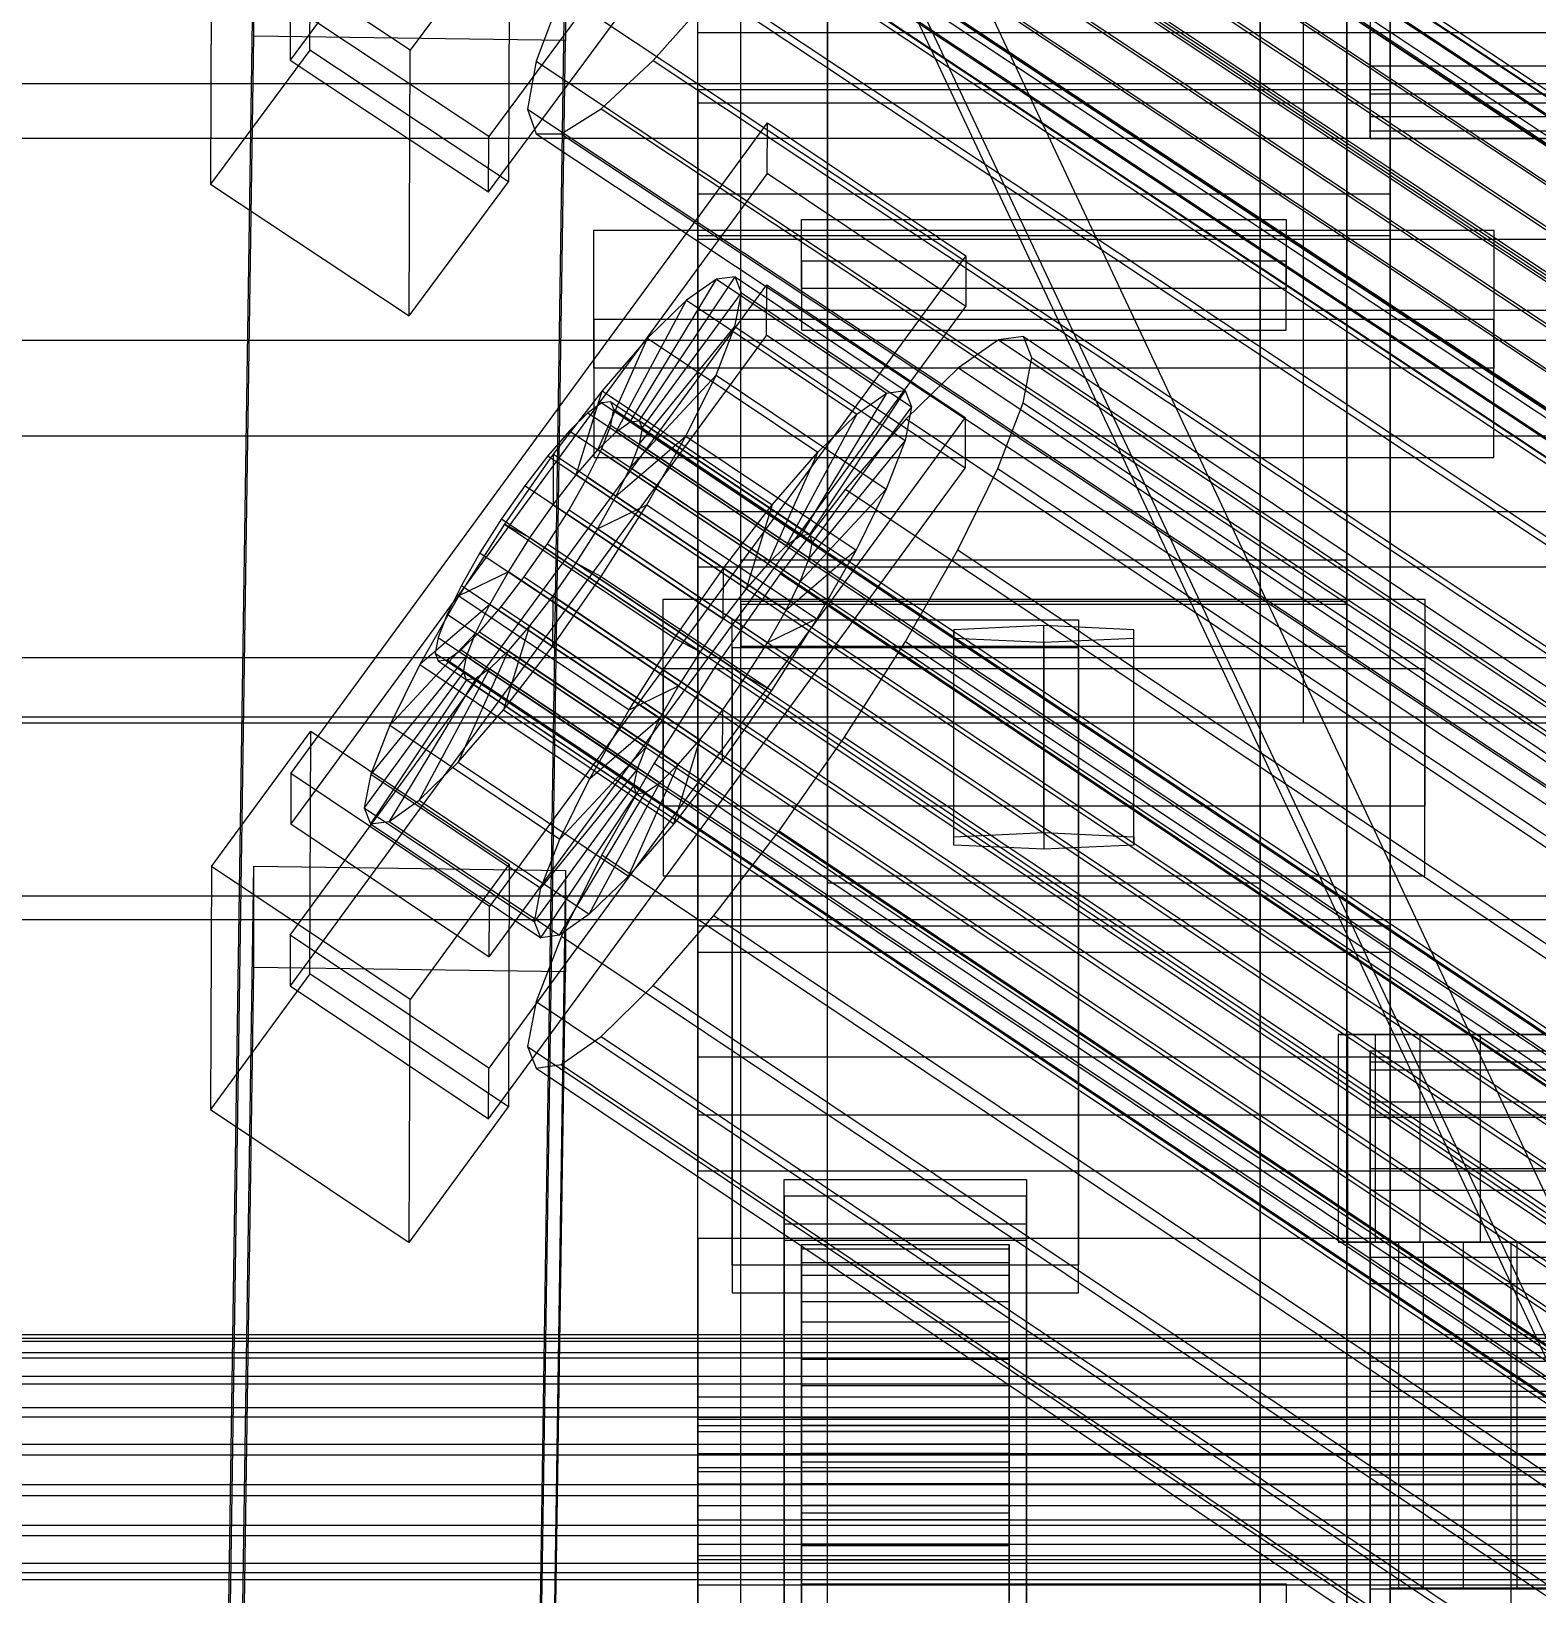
# Model space of a CAD drawing. Header units: millimetres. Extents: x -1970 to 34302, y -65268 to 6837.
# Drawn here: x -388.5 to -301.5, y -35050.3 to -34960 of the extents above; entities that cross this region are included whole.
import ezdxf

# ---------------------------------------------------------------- set-up
doc = ezdxf.new("R2010")
doc.units = ezdxf.units.MM
for name, color, linetype, lineweight in [('COTAS_P', 1, 'Continuous', 0), ('frontal_briquetadora', 7, 'Continuous', 0), ('frontal_C01', 7, 'Continuous', 0), ('frontal_C02', 7, 'Continuous', 0), ('frontal_C05', 7, 'Continuous', 0), ('frontal_C07', 7, 'Continuous', 0), ('frontal_mezcladora', 7, 'Continuous', 0), ('frontal_tolva-C01', 7, 'Continuous', 0)]:
    doc.layers.add(name, color=color, linetype=linetype, lineweight=lineweight)
doc.dimstyles.new('R19_100', dxfattribs={"dimtxt": 250, "dimasz": 150, "dimexe": 150, "dimexo": 80, "dimgap": 100, "dimtad": 1, "dimtih": 1, "dimtoh": 1, "dimdsep": 46, "dimcen": 0.09, "dimadec": 0, "dimazin": 0, "dimtfac": 1, "dimtdec": 4, "dimtofl": 0, "dimtmove": 0, "dimatfit": 3, "dimfxl": 1, "dimtolj": 1, "dimtzin": 0, "dimarcsym": 0})

# ---------------------------------------------------------------- blocks, each defined once
blk = doc.blocks.new('*D42')
at = {"layer": 'COTAS_P', "color": 0, "lineweight": -2, "transparency": 16777216}
for p, q in [((-724, -34900), (46, -34900)), ((-104, -35850), (-104, -35050)), ((-724, -36000), (46, -36000))]:
    blk.add_line(p, q, dxfattribs=at)
at = {"layer": 'COTAS_P', "color": 0, "transparency": 16777216}
for points in [[(-129, -35050), (-79, -35050), (-104, -34900)], [(-129, -35850), (-79, -35850), (-104, -36000)]]:
    blk.add_solid(points, dxfattribs=at)
at = {"layer": 'Defpoints', "color": 0, "transparency": 16777216}
for p in [(-804, -34900), (-104, -34900), (-804, -36000)]:
    blk.add_point(p, dxfattribs=at)

msp = doc.modelspace()

# ---------------------------------------------------------------- linework, layer by layer
at = {"layer": 'frontal_briquetadora'}
for p, q in [((-315, -35000), (-315, -34710)), ((-1330, -35000), (490, -35000)), ((-430, -35000), (-315, -35000)), ((-1330, -35010), (490, -35010))]:
    msp.add_line(p, q, dxfattribs=at)
at = {"layer": 'frontal_C01'}
for p, q in [((-346.02, -34924.467), (-373.551, -34961.706)), ((-355.53, -34927.555), (-141.731, -35069.46)), ((-355.017, -34927.553), (-141.218, -35069.457)), ((-356.348, -34928.068), (-142.549, -35069.973)), ((-354.844, -34928.061), (-141.045, -35069.965)), ((-334.539, -34928.877), (-362.071, -34966.116)), ((-357.415, -34929.056), (-143.617, -35070.961)), ((-355.022, -34929.044), (-141.224, -35070.949)), ((-358.659, -34930.452), (-144.861, -35072.357)), ((-355.541, -34930.437), (-141.742, -35072.341)), ((-362.083, -34969.317), (-334.551, -34932.078)), ((-356.363, -34932.143), (-142.565, -35074.048)), ((-146.196, -35074.066), (-359.995, -34932.161)), ((-361.332, -34934.067), (-147.533, -35075.971)), ((-357.434, -34934.047), (-143.635, -35075.952)), ((-362.578, -34936.039), (-148.779, -35077.943)), ((-358.68, -34936.019), (-144.881, -35077.924)), ((-160.922, -35059.028), (-345.231, -34936.697)), ((-363.648, -34937.943), (-149.85, -35079.847)), ((-360.017, -34937.925), (-146.218, -35079.829)), ((-364.471, -34939.649), (-150.672, -35081.553)), ((-361.352, -34939.634), (-147.554, -35081.538)), ((-364.989, -34941.042), (-151.191, -35082.946)), ((-362.596, -34941.03), (-148.798, -35082.934)), ((-365.168, -34942.025), (-151.369, -35083.93)), ((-363.664, -34942.018), (-149.865, -35083.922)), ((-349.002, -34942.074), (-164.693, -35064.406)), ((-338.003, -34942.02), (-153.694, -35064.351)), ((-364.995, -34942.533), (-151.196, -35084.438)), ((-364.482, -34942.531), (-150.683, -35084.435)), ((-372.408, -34961.115), (-372.35, -34945.746)), ((-352.519, -34947.639), (-168.21, -35069.971)), ((-341.52, -34947.585), (-157.211, -35069.916)), ((-378.086, -34953.504), (-378.143, -34968.873)), ((-366.618, -34961.116), (-378.086, -34953.504)), ((-360.882, -34953.358), (-366.618, -34961.116)), ((-360.882, -34953.358), (-360.939, -34968.726)), ((-355.541, -34953.013), (-171.232, -35075.344)), ((-345.291, -34952.962), (-160.982, -35075.293)), ((-378.512, -35145.861), (-375.644, -34953.914)), ((-375.644, -34960.317), (-375.644, -34953.914)), ((-357.646, -34954.155), (-360.514, -35146.103)), ((-357.646, -34954.155), (-357.646, -34960.559)), ((-357.863, -34957.829), (-359.326, -34961.759)), ((-357.863, -34957.829), (-173.554, -35080.16)), ((-352.572, -34961.725), (-349.061, -34957.785)), ((-349.061, -34957.785), (-164.752, -35080.116)), ((-311.15, -34957.66), (-311.15, -34962.026)), ((-373.539, -34958.504), (-373.551, -34961.706)), ((-362.071, -34966.116), (-373.539, -34958.504)), ((-311.15, -34963.653), (-311.15, -34959.962)), ((-378.512, -35152.265), (-375.644, -34960.317)), ((-357.646, -34960.559), (-375.644, -34960.317)), ((-360.514, -35152.507), (-357.646, -34960.559)), ((-372.408, -34961.115), (-378.143, -34968.873)), ((-373.551, -34961.706), (-362.083, -34969.317)), ((-360.939, -34968.726), (-372.408, -34961.115)), ((-366.675, -34976.484), (-366.618, -34961.116)), ((-359.326, -34961.759), (-359.83, -34964.535)), ((-359.326, -34961.759), (-175.016, -35084.09)), ((-355.584, -34964.514), (-352.572, -34961.725)), ((-352.572, -34961.725), (-168.263, -35084.057)), ((-311.15, -34962.026), (-311.15, -34964.95)), ((-311.15, -34962.026), (311.15, -34962.026)), ((450, -34963.07), (-450, -34963.07)), ((-311.15, -34965.793), (-311.15, -34963.653)), ((-311.15, -34963.653), (311.15, -34963.653)), ((-359.83, -34964.535), (-359.341, -34965.968)), ((-359.83, -34964.535), (-175.521, -35086.867)), ((-357.893, -34965.961), (-355.584, -34964.514)), ((-355.584, -34964.514), (-171.275, -35086.845)), ((-311.15, -34964.95), (-311.15, -34966.235)), ((-311.15, -34964.95), (311.15, -34964.95)), ((-362.083, -34969.317), (-362.071, -34966.116)), ((-359.341, -34965.968), (-357.893, -34965.961)), ((-359.341, -34965.968), (-175.032, -35088.3)), ((-357.893, -34965.961), (-173.584, -35088.293)), ((-311.15, -34966.235), (-311.15, -34965.793)), ((-311.15, -34965.793), (311.15, -34965.793)), ((-311.15, -34966.235), (311.15, -34966.235)), ((-378.143, -34968.873), (-366.675, -34976.484)), ((-366.675, -34976.484), (-360.939, -34968.726)), ((450, -34983.421), (-450, -34983.421)), ((-450, -34996.228), (450, -34996.228))]:
    msp.add_line(p, q, dxfattribs=at)
at = {"layer": 'frontal_C02'}
for p, q in [((-373.501, -35002.918), (-345.969, -34965.325)), ((-345.981, -34968.248), (-345.969, -34965.325)), ((-345.969, -34965.325), (-334.501, -34973.009)), ((-450, -34966.206), (450, -34966.206)), ((-345.981, -34968.248), (-373.513, -35005.841)), ((-334.513, -34975.931), (-345.981, -34968.248)), ((-334.501, -34973.009), (-362.033, -35010.602)), ((-334.501, -34973.009), (-334.513, -34975.931)), ((-353.892, -34982.605), (-348.918, -34974.361)), ((-353.378, -34982.536), (-347.835, -34974.214)), ((-348.918, -34974.361), (-350.645, -34975.576)), ((-347.835, -34974.214), (-348.918, -34974.361)), ((-348.918, -34974.361), (-339.088, -34980.947)), ((-347.835, -34974.214), (-338.005, -34980.8)), ((-347.47, -34975.144), (-347.835, -34974.214)), ((-373.539, -35012.271), (-346.008, -34974.678)), ((-353.205, -34982.976), (-347.47, -34975.144)), ((-347.847, -34977.089), (-347.47, -34975.144)), ((-347.47, -34975.144), (-337.64, -34981.73)), ((-346.02, -34977.6), (-346.008, -34974.678)), ((-346.008, -34974.678), (-334.539, -34982.361)), ((-362.045, -35013.524), (-334.513, -34975.931)), ((-354.71, -34983.181), (-350.645, -34975.576)), ((-350.645, -34975.576), (-352.899, -34977.775)), ((-350.645, -34975.576), (-340.816, -34982.162)), ((-353.384, -34983.897), (-347.847, -34977.089)), ((-348.941, -34979.914), (-347.847, -34977.089)), ((-347.847, -34977.089), (-338.017, -34983.674)), ((450, -34977.896), (-450, -34977.896)), ((-346.02, -34977.6), (-373.551, -35015.193)), ((-355.777, -34984.223), (-352.899, -34977.775)), ((-352.899, -34977.775), (-355.525, -34980.81)), ((-352.899, -34977.775), (-343.069, -34984.361)), ((-334.551, -34985.284), (-346.02, -34977.6)), ((-332.629, -34977.866), (-334.938, -34979.49)), ((-331.181, -34977.669), (-332.629, -34977.866)), ((-332.629, -34977.866), (-148.32, -35101.35)), ((-330.692, -34978.913), (-331.181, -34977.669)), ((-331.181, -34977.669), (-146.872, -35101.153)), ((-331.197, -34981.512), (-330.692, -34978.913)), ((-330.692, -34978.913), (-146.383, -35102.397)), ((-353.902, -34985.236), (-348.941, -34979.914)), ((-350.678, -34983.429), (-348.941, -34979.914)), ((-348.941, -34979.914), (-339.111, -34986.5)), ((-334.938, -34979.49), (-337.95, -34982.43)), ((-334.938, -34979.49), (-150.629, -35102.974)), ((-355.525, -34980.81), (-358.345, -34984.472)), ((-357.021, -34985.66), (-355.525, -34980.81)), ((-355.525, -34980.81), (-345.695, -34987.395)), ((-338.005, -34980.8), (-343.549, -34989.121)), ((-339.088, -34980.947), (-338.005, -34980.8)), ((-338.005, -34980.8), (-337.64, -34981.73)), ((-355.53, -34981.508), (-356.348, -34982.083)), ((-355.017, -34981.438), (-355.53, -34981.508)), ((-355.53, -34981.508), (-141.731, -35124.749)), ((-354.844, -34981.879), (-355.017, -34981.438)), ((-355.017, -34981.438), (-141.218, -35124.679)), ((-339.088, -34980.947), (-344.062, -34989.191)), ((-337.64, -34981.73), (-343.376, -34989.562)), ((-340.816, -34982.162), (-339.088, -34980.947)), ((-337.64, -34981.73), (-338.017, -34983.674)), ((-332.659, -34985.29), (-331.197, -34981.512)), ((-331.197, -34981.512), (-146.887, -35104.996)), ((-334.539, -34982.361), (-362.071, -35019.954)), ((-356.348, -34982.083), (-357.415, -34983.125)), ((-356.348, -34982.083), (-142.549, -35125.324)), ((-355.022, -34982.799), (-354.844, -34981.879)), ((-354.844, -34981.879), (-141.045, -35125.12)), ((-354.71, -34983.181), (-353.892, -34982.605)), ((-353.892, -34982.605), (-353.378, -34982.536)), ((-344.062, -34989.191), (-353.892, -34982.605)), ((-343.549, -34989.121), (-353.378, -34982.536)), ((-353.378, -34982.536), (-353.205, -34982.976)), ((-340.816, -34982.162), (-344.88, -34989.767)), ((-343.069, -34984.361), (-340.816, -34982.162)), ((-337.95, -34982.43), (-341.461, -34986.487)), ((-337.95, -34982.43), (-153.641, -35105.914)), ((-334.539, -34982.361), (-334.551, -34985.284)), ((-357.415, -34983.125), (-358.659, -34984.562)), ((-357.415, -34983.125), (-143.617, -35126.366)), ((-355.777, -34984.223), (-354.71, -34983.181)), ((-355.541, -34984.138), (-355.022, -34982.799)), ((-355.022, -34982.799), (-141.224, -35126.041)), ((-354.725, -34986.901), (-350.678, -34983.429)), ((-344.88, -34989.767), (-354.71, -34983.181)), ((-353.205, -34982.976), (-353.384, -34983.897)), ((-343.376, -34989.562), (-353.205, -34982.976)), ((-352.938, -34987.394), (-350.678, -34983.429)), ((-350.678, -34983.429), (-340.848, -34990.015)), ((-358.345, -34984.472), (-361.166, -34988.512)), ((-358.345, -34984.472), (-358.357, -34987.394)), ((-348.515, -34991.058), (-358.345, -34984.472)), ((-357.021, -34985.66), (-355.777, -34984.223)), ((-356.363, -34985.803), (-355.541, -34984.138)), ((-345.947, -34990.808), (-355.777, -34984.223)), ((-355.541, -34984.138), (-141.742, -35127.379)), ((-353.384, -34983.897), (-353.902, -34985.236)), ((-343.554, -34990.483), (-353.384, -34983.897)), ((-343.069, -34984.361), (-345.947, -34990.808)), ((-345.695, -34987.395), (-343.069, -34984.361)), ((-338.017, -34983.674), (-343.554, -34990.483)), ((-338.017, -34983.674), (-339.111, -34986.5)), ((-362.083, -35022.877), (-334.551, -34985.284)), ((-358.659, -34984.562), (-359.995, -34986.297)), ((-358.659, -34984.562), (-144.861, -35127.804)), ((-353.902, -34985.236), (-354.725, -34986.901)), ((-344.073, -34991.821), (-353.902, -34985.236)), ((-334.981, -34989.989), (-332.659, -34985.29)), ((-332.659, -34985.29), (-148.35, -35108.774)), ((-359.995, -34986.297), (-361.332, -34988.211)), ((-146.196, -35129.538), (-359.995, -34986.297)), ((-358.357, -34987.394), (-357.021, -34985.66)), ((-357.434, -34987.681), (-356.363, -34985.803)), ((-347.191, -34992.246), (-357.021, -34985.66)), ((-356.363, -34985.803), (-142.565, -35129.044)), ((-354.725, -34986.901), (-355.796, -34988.778)), ((-344.895, -34993.486), (-354.725, -34986.901)), ((-341.461, -34986.487), (-345.231, -34991.382)), ((-339.111, -34986.5), (-344.073, -34991.821)), ((-341.461, -34986.487), (-157.152, -35109.971)), ((-339.111, -34986.5), (-340.848, -34990.015)), ((-359.693, -34989.308), (-358.357, -34987.394)), ((-358.68, -34989.644), (-357.434, -34987.681)), ((-358.357, -34987.394), (-348.527, -34993.98)), ((-357.434, -34987.681), (-143.635, -35130.922)), ((-355.796, -34988.778), (-352.938, -34987.394)), ((-355.569, -34991.537), (-352.938, -34987.394)), ((-352.938, -34987.394), (-343.108, -34993.979)), ((-348.515, -34991.058), (-345.695, -34987.395)), ((-345.695, -34987.395), (-347.191, -34992.246)), ((-361.166, -34988.512), (-363.797, -34992.656)), ((-361.332, -34988.211), (-362.578, -34990.174)), ((-361.332, -34988.211), (-147.533, -35131.452)), ((-359.693, -34989.308), (-361.166, -34988.512)), ((-361.166, -34988.512), (-351.336, -34995.098)), ((-355.796, -34988.778), (-357.042, -34990.741)), ((-345.966, -34995.364), (-355.796, -34988.778)), ((-360.939, -34991.271), (-359.693, -34989.308)), ((-360.017, -34991.558), (-358.68, -34989.644)), ((-349.863, -34995.894), (-359.693, -34989.308)), ((-358.68, -34989.644), (-144.881, -35132.885)), ((-344.88, -34989.767), (-345.947, -34990.808)), ((-344.062, -34989.191), (-344.88, -34989.767)), ((-343.549, -34989.121), (-344.062, -34989.191)), ((-343.554, -34990.483), (-343.376, -34989.562)), ((-343.376, -34989.562), (-343.549, -34989.121)), ((-362.578, -34990.174), (-363.648, -34992.051)), ((-362.578, -34990.174), (-148.779, -35133.415)), ((-357.042, -34990.741), (-358.378, -34992.655)), ((-357.042, -34990.741), (-355.569, -34991.537)), ((-347.212, -34997.327), (-357.042, -34990.741)), ((-345.947, -34990.808), (-347.191, -34992.246)), ((-340.848, -34990.015), (-344.895, -34993.486)), ((-344.073, -34991.821), (-343.554, -34990.483)), ((-340.848, -34990.015), (-343.108, -34993.979)), ((-338.003, -34995.288), (-334.981, -34989.989)), ((-334.981, -34989.989), (-150.672, -35113.473)), ((-360.939, -34991.271), (-363.797, -34992.656)), ((-362.01, -34993.149), (-360.939, -34991.271)), ((-361.352, -34993.292), (-360.017, -34991.558)), ((-351.109, -34997.857), (-360.939, -34991.271)), ((-360.017, -34991.558), (-146.218, -35134.799)), ((-358.39, -34995.578), (-355.569, -34991.537)), ((-355.569, -34991.537), (-345.739, -34998.123)), ((-351.336, -34995.098), (-348.515, -34991.058)), ((-345.231, -34991.382), (-349.002, -34996.784)), ((-348.527, -34993.98), (-348.515, -34991.058)), ((-160.922, -35114.866), (-345.231, -34991.382)), ((-363.648, -34992.051), (-364.471, -34993.716)), ((-363.648, -34992.051), (-149.85, -35135.293)), ((-347.191, -34992.246), (-348.527, -34993.98)), ((-344.895, -34993.486), (-344.073, -34991.821)), ((-363.797, -34992.656), (-366.057, -34996.62)), ((-362.01, -34993.149), (-366.057, -34996.62)), ((-363.797, -34992.656), (-353.967, -34999.242)), ((-362.833, -34994.814), (-362.01, -34993.149)), ((-362.596, -34994.73), (-361.352, -34993.292)), ((-352.18, -34999.735), (-362.01, -34993.149)), ((-361.352, -34993.292), (-147.554, -35136.534)), ((-358.378, -34992.655), (-359.714, -34994.39)), ((-358.378, -34992.655), (-358.39, -34995.578)), ((-348.548, -34999.241), (-358.378, -34992.655)), ((-345.966, -34995.364), (-344.895, -34993.486)), ((-364.471, -34993.716), (-364.989, -34995.055)), ((-364.471, -34993.716), (-150.672, -35136.958)), ((-359.714, -34994.39), (-361.21, -34999.24)), ((-359.714, -34994.39), (-360.958, -34995.827)), ((-349.884, -35000.976), (-359.714, -34994.39)), ((-348.527, -34993.98), (-349.863, -34995.894)), ((-343.108, -34993.979), (-345.966, -34995.364)), ((-343.108, -34993.979), (-345.739, -34998.123)), ((-362.833, -34994.814), (-367.794, -35000.135)), ((-364.989, -34995.055), (-365.168, -34995.976)), ((-364.989, -34995.055), (-151.191, -35138.296)), ((-363.664, -34995.771), (-362.596, -34994.73)), ((-363.351, -34996.153), (-362.833, -34994.814)), ((-353.003, -35001.4), (-362.833, -34994.814)), ((-362.596, -34994.73), (-148.798, -35137.971)), ((-353.967, -34999.242), (-351.336, -34995.098)), ((-351.336, -34995.098), (-349.863, -34995.894)), ((-341.52, -35000.828), (-338.003, -34995.288)), ((-338.003, -34995.288), (-153.694, -35118.772)), ((-363.351, -34996.153), (-368.888, -35002.961)), ((-365.168, -34995.976), (-364.995, -34996.416)), ((-365.168, -34995.976), (-151.369, -35139.217)), ((-364.482, -34996.347), (-363.664, -34995.771)), ((-360.958, -34995.827), (-363.836, -35002.274)), ((-363.664, -34995.771), (-149.865, -35139.013)), ((-363.53, -34997.073), (-363.351, -34996.153)), ((-353.521, -35002.738), (-363.351, -34996.153)), ((-360.958, -34995.827), (-362.025, -34996.869)), ((-361.21, -34999.24), (-358.39, -34995.578)), ((-351.128, -35002.413), (-360.958, -34995.827)), ((-358.39, -34995.578), (-348.56, -35002.164)), ((-349.863, -34995.894), (-351.109, -34997.857)), ((-347.212, -34997.327), (-345.966, -34995.364)), ((-363.53, -34997.073), (-369.265, -35004.905)), ((-366.057, -34996.62), (-367.794, -35000.135)), ((-362.025, -34996.869), (-366.09, -35004.474)), ((-366.057, -34996.62), (-356.228, -35003.206)), ((-364.995, -34996.416), (-364.482, -34996.347)), ((-364.995, -34996.416), (-151.196, -35139.658)), ((-364.482, -34996.347), (-150.683, -35139.588)), ((-363.357, -34997.514), (-363.53, -34997.073)), ((-353.7, -35003.659), (-363.53, -34997.073)), ((-362.025, -34996.869), (-362.843, -34997.444)), ((-352.196, -35003.455), (-362.025, -34996.869)), ((-349.002, -34996.784), (-352.519, -35002.323)), ((-349.002, -34996.784), (-164.693, -35120.268)), ((-363.357, -34997.514), (-368.9, -35005.836)), ((-362.843, -34997.444), (-367.817, -35005.688)), ((-362.843, -34997.444), (-363.357, -34997.514)), ((-353.527, -35004.1), (-363.357, -34997.514)), ((-353.014, -35004.03), (-362.843, -34997.444)), ((-353.967, -34999.242), (-351.109, -34997.857)), ((-351.109, -34997.857), (-352.18, -34999.735)), ((-348.548, -34999.241), (-347.212, -34997.327)), ((-345.739, -34998.123), (-347.212, -34997.327)), ((-345.739, -34998.123), (-348.56, -35002.164)), ((450, -34999.677), (-450, -34999.677)), ((-363.836, -35002.274), (-361.21, -34999.24)), ((-361.21, -34999.24), (-351.38, -35005.826)), ((-356.228, -35003.206), (-353.967, -34999.242)), ((-356.228, -35003.206), (-352.18, -34999.735)), ((-352.18, -34999.735), (-353.003, -35001.4)), ((-349.884, -35000.976), (-348.548, -34999.241)), ((-348.56, -35002.164), (-348.548, -34999.241)), ((-378.086, -35008.307), (-372.35, -35000.475)), ((-372.408, -35014.504), (-372.35, -35000.475)), ((-372.35, -35000.475), (-360.882, -35008.158)), ((-367.794, -35000.135), (-368.888, -35002.961)), ((-367.794, -35000.135), (-357.964, -35006.721)), ((-357.964, -35006.721), (-353.003, -35001.4)), ((-353.003, -35001.4), (-353.521, -35002.738)), ((-351.38, -35005.826), (-349.884, -35000.976)), ((-351.128, -35002.413), (-349.884, -35000.976)), ((-345.291, -35006.229), (-341.52, -35000.828)), ((-341.52, -35000.828), (-157.211, -35124.312)), ((-366.09, -35004.474), (-363.836, -35002.274)), ((-363.836, -35002.274), (-354.006, -35008.86)), ((-352.519, -35002.323), (-355.541, -35007.623)), ((-354.006, -35008.86), (-351.128, -35002.413)), ((-352.519, -35002.323), (-168.21, -35125.807)), ((-352.196, -35003.455), (-351.128, -35002.413)), ((-348.56, -35002.164), (-351.38, -35005.826)), ((-373.501, -35002.918), (-373.513, -35005.841)), ((-362.033, -35010.602), (-373.501, -35002.918)), ((-368.888, -35002.961), (-369.265, -35004.905)), ((-368.888, -35002.961), (-359.058, -35009.547)), ((-359.058, -35009.547), (-353.521, -35002.738)), ((-357.964, -35006.721), (-356.228, -35003.206)), ((-356.26, -35011.059), (-352.196, -35003.455)), ((-353.521, -35002.738), (-353.7, -35003.659)), ((-353.014, -35004.03), (-352.196, -35003.455)), ((-359.436, -35011.491), (-353.7, -35003.659)), ((-359.07, -35012.421), (-353.527, -35004.1)), ((-357.987, -35012.274), (-353.014, -35004.03)), ((-353.7, -35003.659), (-353.527, -35004.1)), ((-353.527, -35004.1), (-353.014, -35004.03)), ((-369.265, -35004.905), (-368.9, -35005.836)), ((-369.265, -35004.905), (-359.436, -35011.491)), ((-367.817, -35005.688), (-366.09, -35004.474)), ((-366.09, -35004.474), (-356.26, -35011.059)), ((-373.513, -35005.841), (-362.045, -35013.524)), ((-368.9, -35005.836), (-367.817, -35005.688)), ((-368.9, -35005.836), (-359.07, -35012.421)), ((-367.817, -35005.688), (-357.987, -35012.274)), ((-351.38, -35005.826), (-354.006, -35008.86)), ((-359.058, -35009.547), (-357.964, -35006.721)), ((-349.061, -35011.125), (-345.291, -35006.229)), ((-345.291, -35006.229), (-160.982, -35129.713)), ((-355.541, -35007.623), (-357.863, -35012.322)), ((-355.541, -35007.623), (-171.232, -35131.107)), ((-378.512, -35202.053), (-375.644, -35008.286)), ((-378.086, -35008.307), (-378.143, -35022.336)), ((-366.618, -35015.99), (-378.086, -35008.307)), ((-375.644, -35014.132), (-375.644, -35008.286)), ((-375.644, -35008.286), (-357.646, -35008.53)), ((-360.882, -35008.158), (-366.618, -35015.99)), ((-360.882, -35008.158), (-360.939, -35022.187)), ((-357.646, -35008.53), (-360.514, -35202.297)), ((-357.646, -35008.53), (-357.646, -35014.376)), ((-354.006, -35008.86), (-356.26, -35011.059)), ((-359.436, -35011.491), (-359.058, -35009.547)), ((-362.045, -35013.524), (-362.033, -35010.602)), ((-450, -35011.368), (450, -35011.368)), ((-359.07, -35012.421), (-359.436, -35011.491)), ((-356.26, -35011.059), (-357.987, -35012.274)), ((-352.572, -35015.181), (-349.061, -35011.125)), ((-349.061, -35011.125), (-164.752, -35134.609)), ((-373.539, -35012.271), (-373.551, -35015.193)), ((-362.071, -35019.954), (-373.539, -35012.271)), ((-357.863, -35012.322), (-359.326, -35016.1)), ((-357.987, -35012.274), (-359.07, -35012.421)), ((-357.863, -35012.322), (-173.554, -35135.806)), ((-378.512, -35207.899), (-375.644, -35014.132)), ((-357.646, -35014.376), (-375.644, -35014.132)), ((-372.408, -35014.504), (-378.143, -35022.336)), ((-373.551, -35015.193), (-362.083, -35022.877)), ((-360.939, -35022.187), (-372.408, -35014.504)), ((-360.514, -35208.143), (-357.646, -35014.376)), ((-355.584, -35018.122), (-352.572, -35015.181)), ((-352.572, -35015.181), (-168.263, -35138.665)), ((-366.675, -35030.019), (-366.618, -35015.99)), ((-359.326, -35016.1), (-359.83, -35018.699)), ((-359.326, -35016.1), (-175.016, -35139.584)), ((-359.83, -35018.699), (-359.341, -35019.942)), ((-359.83, -35018.699), (-175.521, -35142.183)), ((-357.893, -35019.745), (-355.584, -35018.122)), ((-355.584, -35018.122), (-171.275, -35141.606)), ((-311.15, -35020.039), (-311.15, -35018.945)), ((-311.15, -35018.945), (-311.15, -35019.581)), ((-311.15, -35018.945), (311.15, -35018.945)), ((-311.15, -35019.581), (-311.15, -35021.904)), ((-311.15, -35019.581), (311.15, -35019.581)), ((-362.083, -35022.877), (-362.071, -35019.954)), ((-359.341, -35019.942), (-357.893, -35019.745)), ((-359.341, -35019.942), (-175.032, -35143.426)), ((-357.893, -35019.745), (-173.584, -35143.229)), ((-311.15, -35022.788), (-311.15, -35020.039)), ((-311.15, -35020.039), (311.15, -35020.039)), ((-378.143, -35022.336), (-366.675, -35030.019)), ((-366.675, -35030.019), (-360.939, -35022.187)), ((-311.15, -35021.904), (-311.15, -35025.755)), ((-311.15, -35021.904), (311.15, -35021.904)), ((-311.15, -35027.005), (-311.15, -35022.788)), ((-311.15, -35022.788), (311.15, -35022.788)), ((-311.15, -35025.755), (-311.15, -35030.872)), ((-311.15, -35025.755), (311.15, -35025.755)), ((-311.15, -35032.403), (-311.15, -35027.005)), ((-311.15, -35027.005), (311.15, -35027.005)), ((-311.15, -35030.872), (-311.15, -35036.906)), ((-311.15, -35030.872), (311.15, -35030.872)), ((-311.15, -35038.613), (-311.15, -35032.403)), ((-311.15, -35032.403), (311.15, -35032.403)), ((-440, -35035.335), (440, -35035.335)), ((-440, -35035.561), (440, -35035.561)), ((-440, -35035.723), (440, -35035.723)), ((-440, -35036.384), (440, -35036.384)), ((-440, -35036.697), (440, -35036.697)), ((-440, -35037.748), (440, -35037.748)), ((-311.15, -35036.906), (-311.15, -35043.446)), ((311.15, -35036.906), (-311.15, -35036.906)), ((-440, -35038.191), (440, -35038.191)), ((-311.15, -35045.213), (-311.15, -35038.613)), ((-311.15, -35038.613), (311.15, -35038.613)), ((-440, -35039.561), (440, -35039.561)), ((-440, -35040.104), (440, -35040.104)), ((440, -35041.699), (-440, -35041.699)), ((-440, -35042.304), (440, -35042.304)), ((-440, -35044.017), (440, -35044.017)), ((-311.15, -35043.446), (-311.15, -35050.046)), ((-311.15, -35043.446), (311.15, -35043.446)), ((-440, -35044.643), (440, -35044.643)), ((-311.15, -35051.753), (-311.15, -35045.213)), ((-311.15, -35045.213), (311.15, -35045.213)), ((-440, -35046.355), (440, -35046.355)), ((-440, -35046.96), (440, -35046.96)), ((-440, -35048.556), (440, -35048.556)), ((-440, -35049.098), (440, -35049.098)), ((-311.15, -35050.046), (-311.15, -35056.257)), ((-311.15, -35050.046), (311.15, -35050.046))]:
    msp.add_line(p, q, dxfattribs=at)
at = {"layer": 'frontal_C05'}
for p, q in [((-300.25, -35018), (-313, -35018)), ((-313, -35018), (-312.462, -35018)), ((-313, -35018), (-313, -35030)), ((-299.957, -35018), (-312.462, -35018)), ((-312.462, -35018), (-310.869, -35018)), ((-312.462, -35018), (-312.462, -35030)), ((-299.089, -35018), (-310.869, -35018)), ((-310.869, -35018), (-308.281, -35018)), ((-310.869, -35018), (-310.869, -35030)), ((-297.68, -35018), (-308.281, -35018)), ((-308.281, -35018), (-304.799, -35018)), ((-308.281, -35018), (-308.281, -35030)), ((-295.783, -35018), (-304.799, -35018)), ((-304.799, -35018), (-300.556, -35018)), ((-304.799, -35018), (-304.799, -35030)), ((-312.462, -35030), (-313, -35030)), ((-313, -35030), (-300.25, -35030)), ((-310.869, -35030), (-312.462, -35030)), ((-312.462, -35030), (-299.957, -35030)), ((-308.281, -35030), (-310.869, -35030)), ((-310.869, -35030), (-299.089, -35030)), ((-310, -35030), (-260, -35030)), ((-310, -35980), (-310, -35030)), ((-310, -35030), (-303, -35030)), ((-300.25, -35030), (-310, -35030)), ((-310, -35030), (-309.52, -35030)), ((-310, -35030), (-310, -35050)), ((-299.957, -35030), (-309.52, -35030)), ((-309.52, -35030), (-308.097, -35030)), ((-309.52, -35030), (-309.52, -35050)), ((-304.799, -35030), (-308.281, -35030)), ((-308.281, -35030), (-297.68, -35030)), ((-299.089, -35030), (-308.097, -35030)), ((-308.097, -35030), (-305.787, -35030)), ((-308.097, -35030), (-308.097, -35050)), ((-297.68, -35030), (-305.787, -35030)), ((-305.787, -35030), (-302.678, -35030)), ((-305.787, -35030), (-305.787, -35050)), ((-300.556, -35030), (-304.799, -35030)), ((-304.799, -35030), (-295.783, -35030)), ((-303, -35980), (-303, -35030)), ((-295.783, -35030), (-302.678, -35030)), ((-302.678, -35030), (-298.889, -35030)), ((-302.678, -35030), (-302.678, -35050)), ((-309.52, -35050), (-310, -35050)), ((-310, -35050), (-300.25, -35050)), ((-308.097, -35050), (-309.52, -35050)), ((-309.52, -35050), (-299.957, -35050)), ((-305.787, -35050), (-308.097, -35050)), ((-308.097, -35050), (-299.089, -35050)), ((-302.678, -35050), (-305.787, -35050)), ((-305.787, -35050), (-297.68, -35050)), ((-298.889, -35050), (-302.678, -35050)), ((-302.678, -35050), (-295.783, -35050))]:
    msp.add_line(p, q, dxfattribs=at)
at = {"layer": 'frontal_C07'}
for p, q in [((-347.5, -34993.161), (-347.5, -34833.68)), ((-312.5, -34833.68), (-312.5, -34993.161)), ((-347.5, -34995.575), (-347.5, -34836.093)), ((-312.5, -34995.575), (-312.5, -34836.093)), ((-350, -34971.848), (-350, -34875.296)), ((-310, -34875.296), (-310, -34971.848)), ((-342.5, -34880.357), (-342.5, -34979.494)), ((-342.5, -35136.604), (-342.5, -34880.571)), ((-317.5, -34979.494), (-317.5, -34880.357)), ((-317.5, -34880.571), (-317.5, -35136.604)), ((-347.5, -35053.506), (-347.5, -34894.024)), ((-312.5, -34894.024), (-312.5, -35053.506)), ((-347.5, -35055.92), (-347.5, -34896.438)), ((-312.5, -35055.92), (-312.5, -34896.438)), ((-342.5, -35165.925), (-342.5, -34909.892)), ((-342.5, -34910.105), (-342.5, -35009.242)), ((-317.5, -35165.925), (-317.5, -34909.892)), ((-317.5, -34910.105), (-317.5, -35009.242)), ((-350, -35011.718), (-350, -34915.167)), ((-310, -35011.718), (-310, -34915.167)), ((-350, -34964.188), (-350, -34960.101)), ((-350, -34960.101), (350, -34960.101)), ((-350, -34972.062), (-350, -34960.101)), ((-310, -34963.414), (-350, -34963.414)), ((-350, -34963.414), (-350, -35013.252)), ((-350, -34969.449), (-350, -34963.414)), ((-310, -35013.252), (-310, -34963.414)), ((-310, -34963.414), (-310, -34969.449)), ((350, -34964.188), (-350, -34964.188)), ((-350, -34964.188), (-350, -34976.149)), ((-310, -34969.449), (-350, -34969.449)), ((-350, -34969.449), (-350, -35019.287)), ((-350, -35029.794), (-350, -34969.449)), ((-310, -35019.287), (-310, -34969.449)), ((-310, -34969.449), (-310, -35029.794)), ((-344, -34973.319), (-344, -34970.905)), ((-344, -34970.905), (-316, -34970.905)), ((-344, -34974.892), (-344, -34970.905)), ((-316, -34970.905), (-316, -34973.319)), ((-316, -34970.905), (-316, -34974.892)), ((-356, -34976.68), (-356, -34971.531)), ((-356, -34971.531), (-304, -34971.531)), ((-356, -34979.505), (-356, -34971.531)), ((-310, -34971.848), (-350, -34971.848)), ((-350, -34971.848), (-350, -35011.718)), ((-350, -35068.4), (-350, -34971.848)), ((-310, -35011.718), (-310, -34971.848)), ((-310, -34971.848), (-310, -35068.4)), ((-304, -34971.531), (-304, -34976.68)), ((-304, -34971.531), (-304, -34979.505)), ((350, -34972.062), (-350, -34972.062)), ((-350, -34972.062), (-350, -34976.149)), ((-316, -34973.319), (-344, -34973.319)), ((-344, -34973.319), (-344, -34977.306)), ((-316, -34977.306), (-316, -34973.319)), ((-316, -34974.892), (-344, -34974.892)), ((-344, -34974.892), (-344, -34977.306)), ((-316, -34977.306), (-316, -34974.892)), ((-350, -34976.149), (350, -34976.149)), ((-304, -34976.68), (-356, -34976.68)), ((-356, -34976.68), (-356, -34984.654)), ((-304, -34984.654), (-304, -34976.68)), ((-344, -34977.306), (-316, -34977.306)), ((-304, -34979.505), (-356, -34979.505)), ((-356, -34979.505), (-356, -34984.654)), ((-317.5, -34979.494), (-342.5, -34979.494)), ((-342.5, -34979.494), (-342.5, -35009.242)), ((-317.5, -35009.242), (-317.5, -34979.494)), ((-304, -34984.654), (-304, -34979.505)), ((-356, -34984.654), (-304, -34984.654)), ((-350, -34990.993), (-350, -34987.775)), ((-350, -34987.775), (350, -34987.775)), ((-350, -35022.661), (-350, -34987.775)), ((-347.5, -34992.99), (-347.5, -34990.576)), ((-347.5, -34990.576), (-312.5, -34990.576)), ((-347.5, -35150.057), (-347.5, -34990.576)), ((-312.5, -34990.576), (-312.5, -34992.99)), ((-312.5, -34990.576), (-312.5, -35150.057)), ((350, -34990.993), (-350, -34990.993)), ((-350, -34990.993), (-350, -35025.88)), ((-352, -34996.869), (-352, -34992.846)), ((-352, -34992.846), (-308, -34992.846)), ((-352, -35004.807), (-352, -34992.846)), ((-312.5, -34992.99), (-347.5, -34992.99)), ((-347.5, -35152.471), (-347.5, -34992.99)), ((-312.5, -34993.161), (-347.5, -34993.161)), ((-347.5, -34993.161), (-347.5, -34995.575)), ((-312.5, -35152.471), (-312.5, -34992.99)), ((-312.5, -34995.575), (-312.5, -34993.161)), ((-308, -34992.846), (-308, -34996.869)), ((-308, -34992.846), (-308, -35004.807)), ((-348, -34995.662), (-348, -34994.053)), ((-348, -34994.053), (-328, -34994.053)), ((-348, -35031.332), (-348, -34994.053)), ((-330, -34994.375), (-335.196, -34994.616)), ((-324.804, -34994.616), (-330, -34994.375)), ((-330, -35006.336), (-330, -34994.375)), ((-328, -34994.053), (-328, -34995.662)), ((-328, -34994.053), (-328, -35031.332)), ((-335.196, -34994.616), (-335.196, -34995.099)), ((-335.196, -35006.577), (-335.196, -34994.616)), ((-335.196, -34995.099), (-330, -34995.34)), ((-335.196, -35007.06), (-335.196, -34995.099)), ((-330, -34995.34), (-324.804, -34995.099)), ((-330, -34995.34), (-330, -35007.301)), ((-324.804, -34995.099), (-324.804, -34994.616)), ((-324.804, -35006.577), (-324.804, -34994.616)), ((-324.804, -35007.06), (-324.804, -34995.099)), ((-328, -34995.662), (-348, -34995.662)), ((-348, -34995.662), (-348, -35032.941)), ((-347.5, -34995.575), (-312.5, -34995.575)), ((-328, -35032.941), (-328, -34995.662)), ((-308, -34996.869), (-352, -34996.869)), ((-352, -34996.869), (-352, -35008.83)), ((-308, -35008.83), (-308, -34996.869)), ((-308, -35004.807), (-352, -35004.807)), ((-352, -35004.807), (-352, -35008.83)), ((-308, -35008.83), (-308, -35004.807)), ((-335.196, -35006.577), (-330, -35006.336)), ((-335.196, -35007.06), (-335.196, -35006.577)), ((-330, -35007.301), (-335.196, -35007.06)), ((-330, -35006.336), (-324.804, -35006.577)), ((-324.804, -35007.06), (-330, -35007.301)), ((-324.804, -35006.577), (-324.804, -35007.06)), ((-352, -35008.83), (-308, -35008.83)), ((-342.5, -35009.242), (-317.5, -35009.242)), ((-350, -35011.718), (-310, -35011.718)), ((-350, -35108.27), (-350, -35011.718)), ((-310, -35108.27), (-310, -35011.718)), ((-350, -35013.252), (-310, -35013.252)), ((-350, -35019.287), (-350, -35013.252)), ((-310, -35019.287), (-310, -35013.252)), ((-350, -35019.287), (-310, -35019.287)), ((-350, -35079.632), (-350, -35019.287)), ((-310, -35079.632), (-310, -35019.287)), ((350, -35022.661), (-350, -35022.661)), ((-350, -35022.661), (-350, -35025.88)), ((-350, -35025.88), (350, -35025.88)), ((-345, -35027.345), (-345, -35026.379)), ((-345, -35026.379), (-331, -35026.379)), ((-345, -35068.243), (-345, -35026.379)), ((-331, -35026.379), (-331, -35027.345)), ((-331, -35026.379), (-331, -35068.243)), ((-331, -35027.345), (-345, -35027.345)), ((-345, -35027.345), (-345, -35069.209)), ((-331, -35069.209), (-331, -35027.345)), ((-345, -35029.919), (-345, -35028.954)), ((-345, -35028.954), (-331, -35028.954)), ((-345, -35070.818), (-345, -35028.954)), ((-331, -35028.954), (-331, -35029.919)), ((-331, -35028.954), (-331, -35070.818)), ((-310, -35029.794), (-350, -35029.794)), ((-350, -35029.794), (-350, -35079.632)), ((-350, -35126.345), (-350, -35029.794)), ((-331, -35029.919), (-345, -35029.919)), ((-345, -35029.919), (-345, -35071.783)), ((-344, -35040.11), (-344, -35030.143)), ((-344, -35030.143), (-344, -35030.393)), ((-344, -35030.143), (-332, -35030.143)), ((-344, -35031.184), (-344, -35030.143)), ((-344, -35040.229), (-344, -35030.393)), ((-344, -35030.393), (-344, -35031.916)), ((-344, -35030.393), (-332, -35030.393)), ((-332, -35030.393), (-332, -35030.143)), ((-332, -35030.143), (-332, -35040.11)), ((-332, -35030.143), (-332, -35031.184)), ((-332, -35031.916), (-332, -35030.393)), ((-332, -35030.393), (-332, -35040.229)), ((-331, -35071.783), (-331, -35029.919)), ((-310, -35079.632), (-310, -35029.794)), ((-310, -35029.794), (-310, -35126.345)), ((-328, -35031.332), (-348, -35031.332)), ((-348, -35031.332), (-348, -35032.941)), ((-344, -35040.604), (-344, -35031.184)), ((-344, -35031.184), (-332, -35031.184)), ((-344, -35033.444), (-344, -35031.184)), ((-332, -35031.184), (-332, -35040.604)), ((-332, -35031.184), (-332, -35033.444)), ((-328, -35032.941), (-328, -35031.332)), ((-344, -35040.95), (-344, -35031.916)), ((-344, -35031.916), (-344, -35034.609)), ((-344, -35031.916), (-332, -35031.916)), ((-332, -35034.609), (-332, -35031.916)), ((-332, -35031.916), (-332, -35040.95)), ((-348, -35032.941), (-328, -35032.941)), ((-344, -35041.674), (-344, -35033.444)), ((-344, -35033.444), (-332, -35033.444)), ((-344, -35036.771), (-344, -35033.444)), ((-332, -35033.444), (-332, -35041.674)), ((-332, -35033.444), (-332, -35036.771)), ((-344, -35042.226), (-344, -35034.609)), ((-344, -35034.609), (-344, -35038.288)), ((-344, -35034.609), (-332, -35034.609)), ((-332, -35038.288), (-332, -35034.609)), ((-332, -35034.609), (-332, -35042.226)), ((-344, -35043.25), (-344, -35036.771)), ((-344, -35036.771), (-332, -35036.771)), ((-344, -35040.936), (-344, -35036.771)), ((-332, -35036.771), (-332, -35043.25)), ((-332, -35036.771), (-332, -35040.936)), ((-344, -35043.969), (-344, -35038.288)), ((-344, -35038.288), (-344, -35042.703)), ((-344, -35038.288), (-332, -35038.288)), ((-332, -35042.703), (-332, -35038.288)), ((-332, -35038.288), (-332, -35043.969)), ((-350, -35043.039), (-350, -35038.951)), ((-350, -35038.951), (350, -35038.951)), ((-350, -35050.912), (-350, -35038.951)), ((-350, -35040.604), (-350, -35040.11)), ((-350, -35040.11), (-350, -35040.229)), ((-350, -35040.11), (350, -35040.11)), ((-350, -35040.229), (-350, -35040.95)), ((-350, -35040.229), (350, -35040.229)), ((-344, -35040.229), (-344, -35040.11)), ((-332, -35040.11), (-344, -35040.11)), ((-344, -35040.11), (-344, -35040.604)), ((-344, -35040.95), (-344, -35040.229)), ((-332, -35040.229), (-344, -35040.229)), ((-332, -35040.11), (-332, -35040.229)), ((-332, -35040.604), (-332, -35040.11)), ((-332, -35040.229), (-332, -35040.95)), ((-350, -35041.674), (-350, -35040.604)), ((-350, -35040.604), (350, -35040.604)), ((-350, -35040.95), (-350, -35042.226)), ((-350, -35040.95), (350, -35040.95)), ((-332, -35040.604), (-344, -35040.604)), ((-344, -35040.604), (-344, -35041.674)), ((-344, -35045.223), (-344, -35040.936)), ((-344, -35040.936), (-332, -35040.936)), ((-344, -35045.656), (-344, -35040.936)), ((-344, -35042.226), (-344, -35040.95)), ((-332, -35040.95), (-344, -35040.95)), ((-332, -35041.674), (-332, -35040.604)), ((-332, -35040.936), (-332, -35045.223)), ((-332, -35040.936), (-332, -35045.656)), ((-332, -35040.95), (-332, -35042.226)), ((-350, -35043.25), (-350, -35041.674)), ((-350, -35041.674), (350, -35041.674)), ((-350, -35042.226), (-350, -35043.969)), ((-350, -35042.226), (350, -35042.226)), ((-332, -35041.674), (-344, -35041.674)), ((-344, -35041.674), (-344, -35043.25)), ((-344, -35043.969), (-344, -35042.226)), ((-332, -35042.226), (-344, -35042.226)), ((-332, -35043.25), (-332, -35041.674)), ((-332, -35042.226), (-332, -35043.969)), ((350, -35043.039), (-350, -35043.039)), ((-350, -35043.039), (-350, -35055)), ((-344, -35046.06), (-344, -35042.703)), ((-344, -35042.703), (-344, -35047.553)), ((-344, -35042.703), (-332, -35042.703)), ((-332, -35047.553), (-332, -35042.703)), ((-332, -35042.703), (-332, -35046.06)), ((-350, -35045.223), (-350, -35043.25)), ((-350, -35043.25), (350, -35043.25)), ((-350, -35043.969), (-350, -35046.06)), ((-350, -35043.969), (350, -35043.969)), ((-332, -35043.25), (-344, -35043.25)), ((-344, -35043.25), (-344, -35045.223)), ((-344, -35046.06), (-344, -35043.969)), ((-332, -35043.969), (-344, -35043.969)), ((-332, -35045.223), (-332, -35043.25)), ((-332, -35043.969), (-332, -35046.06)), ((-350, -35047.459), (-350, -35045.223)), ((-350, -35045.223), (350, -35045.223)), ((-332, -35045.223), (-344, -35045.223)), ((-344, -35045.223), (-344, -35047.459)), ((-344, -35047.459), (-344, -35045.656)), ((-344, -35045.656), (-332, -35045.656)), ((-344, -35050.61), (-344, -35045.656)), ((-332, -35047.459), (-332, -35045.223)), ((-332, -35045.656), (-332, -35047.459)), ((-332, -35045.656), (-332, -35050.61)), ((-350, -35046.06), (-350, -35048.357)), ((-350, -35046.06), (350, -35046.06)), ((-344, -35048.357), (-344, -35046.06)), ((-332, -35046.06), (-344, -35046.06)), ((-332, -35046.06), (-332, -35048.357)), ((-350, -35049.805), (-350, -35047.459)), ((-350, -35047.459), (350, -35047.459)), ((-332, -35047.459), (-344, -35047.459)), ((-344, -35047.459), (-344, -35049.805)), ((-344, -35047.553), (-344, -35048.357)), ((-332, -35047.553), (-344, -35047.553)), ((-344, -35047.553), (-344, -35052.506)), ((-332, -35049.805), (-332, -35047.459)), ((-332, -35048.357), (-332, -35047.553)), ((-332, -35052.506), (-332, -35047.553)), ((-350, -35051.338), (-350, -35048.12)), ((-350, -35048.12), (350, -35048.12)), ((-350, -35083.006), (-350, -35048.12)), ((-350, -35048.357), (-350, -35050.704)), ((350, -35048.357), (-350, -35048.357)), ((-344, -35048.357), (-332, -35048.357)), ((-344, -35050.704), (-344, -35048.357)), ((-332, -35048.357), (-332, -35050.704)), ((-350, -35052.103), (-350, -35049.805)), ((-350, -35049.805), (350, -35049.805)), ((-344, -35052.169), (-344, -35049.756)), ((-344, -35049.756), (-316, -35049.756)), ((-344, -35053.743), (-344, -35049.756)), ((-344, -35049.805), (-344, -35050.61)), ((-332, -35049.805), (-344, -35049.805)), ((-344, -35049.805), (-344, -35052.103)), ((-332, -35050.61), (-332, -35049.805)), ((-332, -35052.103), (-332, -35049.805)), ((-316, -35049.756), (-316, -35052.169)), ((-316, -35049.756), (-316, -35053.743))]:
    msp.add_line(p, q, dxfattribs=at)
at = {"layer": 'frontal_mezcladora'}
msp.add_line((-750, -35049.5), (750, -35049.5), dxfattribs=at)
at = {"layer": 'frontal_tolva-C01'}
for p, q in [((-596.379, -34398.3), (-221.379, -35196.873)), ((-225, -35197.379), (-600, -34398.805)), ((-600, -34400), (-225, -35198.574))]:
    msp.add_line(p, q, dxfattribs=at)

# ---------------------------------------------------------------- dimensions: what is measured, and where the dimension line sits
at = {"layer": 'COTAS_P'}
dim = msp.add_aligned_dim(p1=(-804, -36000), p2=(-804, -34900), distance=-700, text='<> P', dimstyle='R19_100', dxfattribs=at)
dim.commit()
dim.dimension.update_dxf_attribs({"geometry": '*D42', "text_midpoint": (-104, -35450)})

doc.saveas('drawing.dxf')
